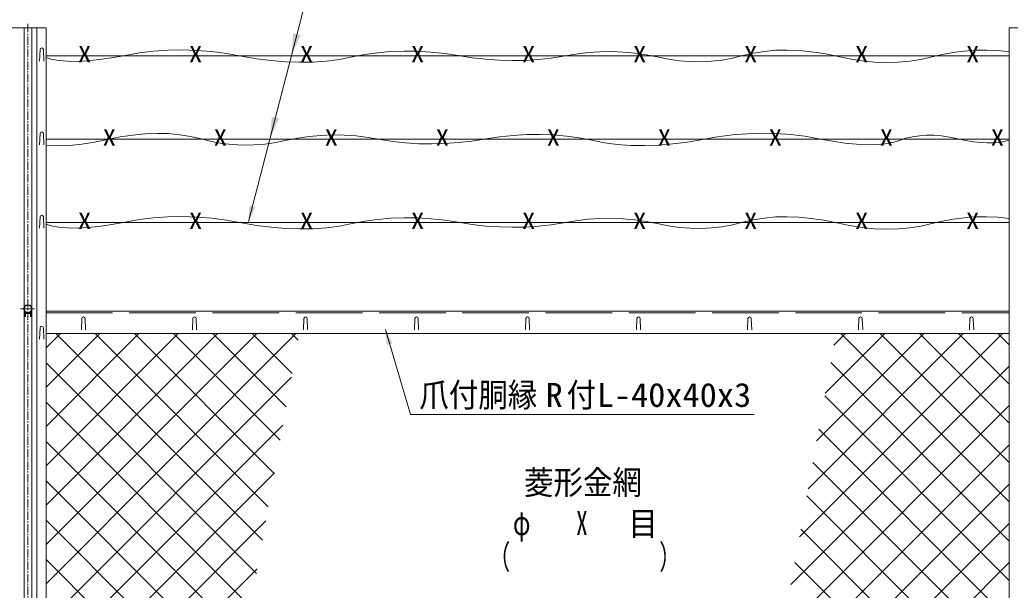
# Model space of a CAD drawing. Units: millimetres, scale not verified. Extents: x -4455 to 4455, y -3150 to 3150.
# Drawn here: x -3322 to -1538, y 635 to 1661 of the extents above; entities that cross this region are included whole.
import ezdxf
from ezdxf.enums import TextEntityAlignment as Align

# ---------------------------------------------------------------- set-up
doc = ezdxf.new("R2010")
doc.units = ezdxf.units.MM
doc.header["$LTSCALE"] = 20
for name, pattern in [('DASHED', [7.5, 6, -1.5]), ('USER1', [2, 1.25, -0.25, 0.25, -0.25]), ('USER4', [1.125, 0.75, -0.125, 0.125, -0.125])]:
    doc.linetypes.add(name, pattern=pattern)
for name, color, linetype, lineweight in [('0-2_1部材', 3, 'Continuous', 18), ('0-3_2網', 4, 'Continuous', 18), ('0-5_6文字', 3, 'Continuous', 18), ('0-7_8部品', 7, 'Continuous', 18), ('0-A_中心線', 1, 'USER1', 18)]:
    doc.layers.add(name, color=color, linetype=linetype, lineweight=lineweight)
doc.styles.add('ＭＳ ゴシック', font='')
doc.styles.get('ＭＳ ゴシック').set_extended_font_data('MS Gothic')

msp = doc.modelspace()

# ---------------------------------------------------------------- linework, layer by layer
at = {"layer": '0-2_1部材', "color": 7}
for p, q in [((-3340.15, 1646.57), (-3275.15, 1646.57)), ((-3275.15, 1646.57), (-3275.15, -318.43)), ((-1540.15, 1646.57), (-1540.15, -318.43)), ((-1540.15, 1646.57), (-1475.15, 1646.57)), ((-3275.15, 1136.57), (-1540.15, 1136.57)), ((-3275.15, 1096.57), (-1540.15, 1096.57))]:
    msp.add_line(p, q, dxfattribs=at)
at = {"layer": '0-2_1部材'}
for p, q in [((-3314.65, 1646.57), (-3314.65, -318.43)), ((-3300.65, 1646.57), (-3300.65, -318.43)), ((-3291.65, 1646.57), (-3291.65, -318.43)), ((-3286.66, 1587.01), (-3285.91, 1607.51)), ((-3279.16, 1587.01), (-3279.91, 1607.51)), ((-3286.66, 1435.95), (-3285.91, 1456.45)), ((-3279.16, 1435.95), (-3279.91, 1456.45)), ((-3286.66, 1285.95), (-3285.91, 1306.45)), ((-3279.16, 1285.95), (-3279.91, 1306.45)), ((-3211.4, 1103.07), (-3210.65, 1123.57)), ((-3203.9, 1103.07), (-3204.65, 1123.57)), ((-3011.4, 1103.07), (-3010.65, 1123.57)), ((-3003.9, 1103.07), (-3004.65, 1123.57)), ((-2811.4, 1103.07), (-2810.65, 1123.57)), ((-2803.9, 1103.07), (-2804.65, 1123.57)), ((-2611.4, 1103.07), (-2610.65, 1123.57)), ((-2603.9, 1103.07), (-2604.65, 1123.57)), ((-2411.4, 1103.07), (-2410.65, 1123.57)), ((-2403.9, 1103.07), (-2404.65, 1123.57)), ((-2211.4, 1103.07), (-2210.65, 1123.57)), ((-2203.9, 1103.07), (-2204.65, 1123.57)), ((-2011.4, 1103.07), (-2010.65, 1123.57)), ((-2003.9, 1103.07), (-2004.65, 1123.57)), ((-1811.4, 1103.07), (-1810.65, 1123.57)), ((-1803.9, 1103.07), (-1804.65, 1123.57)), ((-1611.4, 1103.07), (-1610.65, 1123.57)), ((-1603.9, 1103.07), (-1604.65, 1123.57))]:
    msp.add_line(p, q, dxfattribs=at)
at = {"layer": '0-2_1部材', "color": 1}
for p, q in [((-3275.15, 1596.57), (-1540.15, 1596.57)), ((-1560.69, 1605.73), (-1540.15, 1603.78)), ((-3275.15, 1446.57), (-1540.15, 1446.57)), ((-1560.69, 1305.73), (-1540.15, 1303.78)), ((-3275.15, 1296.57), (-1540.15, 1296.57))]:
    msp.add_line(p, q, dxfattribs=at)
at = {"layer": '0-2_1部材', "color": 1, "linetype": 'DASHED'}
msp.add_line((-3275.15, 1133.57), (-1540.15, 1133.57), dxfattribs=at)
at = {"layer": '0-2_1部材', "color": 1}
for points in [[(-3275.15, 1593.29), (-3265.91, 1590.45), (-3252.11, 1587.93), (-3236.56, 1586.57), (-3219.25, 1586.38), (-3200.18, 1587.35), (-3179.36, 1589.49), (-3156.78, 1592.8), (-3132.45, 1597.28), (-3107.12, 1601.68), (-3081.53, 1604.78), (-3055.7, 1606.58), (-3029.62, 1607.06), (-3003.29, 1606.24), (-2976.71, 1604.12), (-2949.88, 1600.68), (-2922.8, 1595.94), (-2895.89, 1591.2), (-2869.55, 1587.75), (-2843.78, 1585.61), (-2818.59, 1584.76), (-2793.98, 1585.21), (-2769.94, 1586.95), (-2746.48, 1590), (-2723.59, 1594.34), (-2700.82, 1598.75), (-2677.73, 1601.99), (-2654.32, 1604.04), (-2630.58, 1604.93), (-2606.51, 1604.64), (-2582.12, 1603.18), (-2557.41, 1600.55), (-2532.37, 1596.74), (-2507.35, 1592.88), (-2482.72, 1590.1), (-2458.45, 1588.39), (-2434.56, 1587.75), (-2411.05, 1588.19), (-2387.91, 1589.7), (-2365.14, 1592.29)], [(-2365.14, 1592.29), (-2342.75, 1595.94), (-2320.69, 1599.59), (-2298.9, 1602.13), (-2277.38, 1603.58), (-2256.15, 1603.93), (-2235.18, 1603.18), (-2214.49, 1601.34), (-2194.08, 1598.39), (-2173.94, 1594.34), (-2154.02, 1590.36), (-2134.29, 1587.6), (-2114.72, 1586.07), (-2095.33, 1585.76), (-2076.12, 1586.67), (-2057.08, 1588.8), (-2038.21, 1592.16), (-2019.53, 1596.74), (-2000.61, 1601.27), (-1981.07, 1604.46), (-1960.91, 1606.31), (-1940.12, 1606.83), (-1918.7, 1606.01), (-1896.66, 1603.86), (-1874, 1600.37), (-1850.71, 1595.54), (-1827.38, 1590.72), (-1804.61, 1587.23), (-1782.38, 1585.08), (-1760.7, 1584.26), (-1739.58, 1584.78), (-1719, 1586.63), (-1698.97, 1589.82), (-1679.5, 1594.34), (-1660.19, 1598.99), (-1640.69, 1602.53), (-1620.99, 1604.98), (-1601.09, 1606.33), (-1580.99, 1606.58), (-1560.69, 1605.73)], [(-3118.64, 1453.86), (-3141.3, 1450.37), (-3164.59, 1445.54), (-3187.92, 1440.72), (-3210.7, 1437.23), (-3232.92, 1435.08), (-3254.6, 1434.26), (-3275.15, 1434.76)], [(-2268.83, 1440), (-2291.72, 1444.34), (-2314.48, 1448.75), (-2337.57, 1451.99), (-2360.99, 1454.04), (-2384.73, 1454.93), (-2408.79, 1454.64), (-2433.18, 1453.18), (-2457.89, 1450.55), (-2482.93, 1446.74), (-2507.95, 1442.88), (-2532.59, 1440.1), (-2556.85, 1438.39), (-2580.74, 1437.75), (-2604.26, 1438.19), (-2627.4, 1439.7), (-2650.16, 1442.29), (-2672.55, 1445.94), (-2694.62, 1449.59), (-2716.4, 1452.13), (-2737.92, 1453.58), (-2759.16, 1453.93), (-2780.12, 1453.18), (-2800.81, 1451.34), (-2821.23, 1448.39), (-2841.37, 1444.34), (-2861.28, 1440.36), (-2881.02, 1437.6), (-2900.58, 1436.07), (-2919.97, 1435.76), (-2939.19, 1436.67), (-2958.23, 1438.8), (-2977.09, 1442.16), (-2995.78, 1446.74), (-3014.69, 1451.27), (-3034.23, 1454.46), (-3054.4, 1456.31), (-3075.19, 1456.83), (-3096.6, 1456.01), (-3118.64, 1453.86)], [(-1540.15, 1444.82), (-1548.92, 1442.26), (-1558.31, 1440.56), (-1568.57, 1439.66), (-1579.68, 1439.56), (-1591.66, 1440.27), (-1604.5, 1441.78), (-1618.19, 1444.09), (-1632.75, 1447.2), (-1647.5, 1450.23), (-1661.77, 1452.28), (-1675.56, 1453.36), (-1688.88, 1453.46), (-1701.71, 1452.59), (-1714.07, 1450.75), (-1725.95, 1447.93), (-1737.36, 1444.15), (-1749.4, 1440.45), (-1763.2, 1437.93), (-1778.75, 1436.57), (-1796.06, 1436.38), (-1815.12, 1437.35), (-1835.94, 1439.49), (-1858.52, 1442.8), (-1882.85, 1447.28), (-1908.19, 1451.68), (-1933.77, 1454.78), (-1959.6, 1456.58), (-1985.68, 1457.06), (-2012.01, 1456.24), (-2038.59, 1454.12), (-2065.42, 1450.68), (-2092.5, 1445.94), (-2119.42, 1441.2), (-2145.76, 1437.75), (-2171.52, 1435.61), (-2196.71, 1434.76), (-2221.32, 1435.21), (-2245.36, 1436.95), (-2268.83, 1440)], [(-3275.15, 1293.29), (-3265.91, 1290.45), (-3252.11, 1287.93), (-3236.56, 1286.57), (-3219.25, 1286.38), (-3200.18, 1287.35), (-3179.36, 1289.49), (-3156.78, 1292.8), (-3132.45, 1297.28), (-3107.12, 1301.68), (-3081.53, 1304.78), (-3055.7, 1306.58), (-3029.62, 1307.06), (-3003.29, 1306.24), (-2976.71, 1304.12), (-2949.88, 1300.68), (-2922.8, 1295.94), (-2895.89, 1291.2), (-2869.55, 1287.75), (-2843.78, 1285.61), (-2818.59, 1284.76), (-2793.98, 1285.21), (-2769.94, 1286.95), (-2746.48, 1290), (-2723.59, 1294.34), (-2700.82, 1298.75), (-2677.73, 1301.99), (-2654.32, 1304.04), (-2630.58, 1304.93), (-2606.51, 1304.64), (-2582.12, 1303.18), (-2557.41, 1300.55), (-2532.37, 1296.74), (-2507.35, 1292.88), (-2482.72, 1290.1), (-2458.45, 1288.39), (-2434.56, 1287.75), (-2411.05, 1288.19), (-2387.91, 1289.7), (-2365.14, 1292.29)], [(-2365.14, 1292.29), (-2342.75, 1295.94), (-2320.69, 1299.59), (-2298.9, 1302.13), (-2277.38, 1303.58), (-2256.15, 1303.93), (-2235.18, 1303.18), (-2214.49, 1301.34), (-2194.08, 1298.39), (-2173.94, 1294.34), (-2154.02, 1290.36), (-2134.29, 1287.6), (-2114.72, 1286.07), (-2095.33, 1285.76), (-2076.12, 1286.67), (-2057.08, 1288.8), (-2038.21, 1292.16), (-2019.53, 1296.74), (-2000.61, 1301.27), (-1981.07, 1304.46), (-1960.91, 1306.31), (-1940.12, 1306.83), (-1918.7, 1306.01), (-1896.66, 1303.86), (-1874, 1300.37), (-1850.71, 1295.54), (-1827.38, 1290.72), (-1804.61, 1287.23), (-1782.38, 1285.08), (-1760.7, 1284.26), (-1739.58, 1284.78), (-1719, 1286.63), (-1698.97, 1289.82), (-1679.5, 1294.34), (-1660.19, 1298.99), (-1640.69, 1302.53), (-1620.99, 1304.98), (-1601.09, 1306.33), (-1580.99, 1306.58), (-1560.69, 1305.73)]]:
    msp.add_lwpolyline(points, dxfattribs=at)
at = {"layer": '0-2_1部材'}
for centre in [(-3282.91, 1607.51), (-3282.91, 1456.45), (-3282.91, 1306.45), (-3207.65, 1123.57), (-3007.65, 1123.57), (-2807.65, 1123.57), (-2607.65, 1123.57), (-2407.65, 1123.57), (-2207.65, 1123.57), (-2007.65, 1123.57), (-1807.65, 1123.57), (-1607.65, 1123.57)]:
    msp.add_arc(centre, 3, 0, 180, dxfattribs=at)
at = {"layer": '0-3_2網'}
for p, q in [((-3275.15, 1070.53), (-3249.12, 1096.57)), ((-3275.15, 999.82), (-3178.41, 1096.57)), ((-3275.15, 929.11), (-3107.7, 1096.57)), ((-3275.15, 858.4), (-3036.99, 1096.57)), ((-3275.15, 787.69), (-2966.27, 1096.57)), ((-3275.15, 716.98), (-2895.56, 1096.57)), ((-3275.15, 646.27), (-2824.85, 1096.57)), ((-2885.44, 724.61), (-3257.4, 1096.57)), ((-2874.69, 784.57), (-3186.69, 1096.57)), ((-2863.94, 844.53), (-3115.98, 1096.57)), ((-2853.19, 904.49), (-3045.27, 1096.57)), ((-2842.44, 964.45), (-2974.56, 1096.57)), ((-2831.68, 1024.41), (-2903.85, 1096.57)), ((-2820.93, 1084.36), (-2833.14, 1096.57)), ((-1917.76, 730.87), (-1552.06, 1096.57)), ((-1902.31, 817.03), (-1622.77, 1096.57)), ((-1886.86, 903.19), (-1693.48, 1096.57)), ((-1871.41, 989.35), (-1764.19, 1096.57)), ((-1855.96, 1075.51), (-1834.9, 1096.57)), ((-1540.15, 793.53), (-1843.19, 1096.57)), ((-1540.15, 864.24), (-1772.48, 1096.57)), ((-1540.15, 934.95), (-1701.76, 1096.57)), ((-1540.15, 1005.67), (-1631.05, 1096.57)), ((-1540.15, 1076.38), (-1560.34, 1096.57)), ((-2896.19, 664.65), (-3275.15, 1043.61)), ((-1933.21, 644.71), (-1540.15, 1037.77)), ((-1540.15, 722.82), (-1861.57, 1044.24)), ((-3275.15, 575.56), (-2832.86, 1017.85)), ((-1540.15, 652.11), (-1872.32, 984.28)), ((-2906.95, 604.69), (-3275.15, 972.9)), ((-1948.66, 558.55), (-1540.15, 967.06)), ((-3228.43, 551.57), (-2848.31, 931.69)), ((-1540.15, 581.4), (-1883.07, 924.32)), ((-2924.53, 551.57), (-3275.15, 902.19)), ((-1884.93, 551.57), (-1540.15, 896.34)), ((-3157.72, 551.57), (-2863.76, 845.53)), ((-2995.24, 551.57), (-3275.15, 831.48)), ((-1814.22, 551.57), (-1540.15, 825.63)), ((-1651.74, 551.57), (-1904.57, 804.4)), ((-3065.95, 551.57), (-3275.15, 760.77)), ((-3087.01, 551.57), (-2879.21, 759.37)), ((-1743.51, 551.57), (-1540.15, 754.92)), ((-1722.45, 551.57), (-1915.32, 744.44)), ((-3136.66, 551.57), (-3275.15, 690.06)), ((-1793.16, 551.57), (-1926.08, 684.48)), ((-1672.8, 551.57), (-1540.15, 684.21)), ((-3016.3, 551.57), (-2894.66, 673.21))]:
    msp.add_line(p, q, dxfattribs=at)
msp.add_lwpolyline([(-1540.15, 510.69), (-1581.03, 551.57), (-1893.82, 864.36)], dxfattribs=at)
at = {"layer": '0-5_6文字', "color": 7}
for points in [[(-2061.2, 1708.5), (-2804.26, 1708.5), (-2910.2, 1298.5)], [(-1999.14, 950.54), (-2618.51, 950.54), (-2663.86, 1103.79)]]:
    msp.add_lwpolyline(points, dxfattribs=at)
at = {"layer": '0-5_6文字', "color": 1}
for points in [[(-2816.72, 1633.63), (-2829.63, 1636.96), (-2833.18, 1596.57)], [(-2855.48, 1483.63), (-2868.39, 1486.96), (-2871.94, 1446.57)]]:
    msp.add_solid(points, dxfattribs=at)
at = {"layer": '0-5_6文字', "color": 7}
for points in [[(-2910.7, 1296.57), (-2908.24, 1326.92), (-2898.15, 1324.31)], [(-2664.43, 1105.7), (-2650.92, 1078.42), (-2660.91, 1075.46)]]:
    msp.add_solid(points, dxfattribs=at)
at = {"layer": '0-7_8部品', "color": 1, "linetype": 'USER1'}
msp.add_line((-3321.08, 1141.02), (-3294.2, 1141.02), dxfattribs=at)
at = {"layer": '0-7_8部品'}
for p, q in [((-3313.9, 1138.26), (-3313.9, 1127.34)), ((-3313.08, 1136.84), (-3313.9, 1136.84)), ((-3311.9, 1132.34), (-3313.9, 1132.34)), ((-3311.9, 1132.57), (-3303.4, 1132.57)), ((-3303.4, 1134.8), (-3303.4, 1127.34)), ((-3303.4, 1132.34), (-3301.4, 1132.34)), ((-3303.4, 1127.34), (-3301.4, 1127.34)), ((-3302.23, 1136.84), (-3301.4, 1136.84)), ((-3301.4, 1138.26), (-3301.4, 1127.34)), ((-3286.63, 1086.41), (-3285.88, 1106.91)), ((-3279.13, 1086.41), (-3279.88, 1106.91))]:
    msp.add_line(p, q, dxfattribs=at)
at = {"layer": '0-7_8部品', "color": 3}
msp.add_lwpolyline([(-3299.81, 1141.02), (-3303.73, 1147.81), (-3311.57, 1147.81), (-3315.49, 1141.02), (-3311.57, 1134.23), (-3303.73, 1134.23)], close=True, dxfattribs=at)
at = {"layer": '0-7_8部品'}
msp.add_lwpolyline([(-3311.9, 1134.8), (-3311.9, 1127.34), (-3313.9, 1127.34)], dxfattribs=at)
at = {"layer": '0-7_8部品', "color": 3}
msp.add_circle((-3307.65, 1141.02), 6.8, dxfattribs=at)
at = {"layer": '0-7_8部品'}
msp.add_arc((-3282.88, 1106.91), 3, 0, 180, dxfattribs=at)
at = {"layer": '0-A_中心線', "linetype": 'USER4'}
msp.add_line((-3307.65, 1653.7), (-3307.65, -360.67), dxfattribs=at)

# ---------------------------------------------------------------- texts
at = {"layer": '0-2_1部材', "color": 1, "style": 'ＭＳ ゴシック', "width": 1.2}
for p in [(-3217.48, 1576.29), (-3017.48, 1576.29), (-2817.48, 1576.29), (-2617.48, 1576.29), (-2417.48, 1576.29), (-2217.48, 1576.29), (-2017.48, 1576.29), (-1817.48, 1576.29), (-1617.48, 1576.29), (-3172.96, 1426.29), (-2972.96, 1426.29), (-2772.96, 1426.29), (-2572.96, 1426.29), (-2372.96, 1426.29), (-2172.96, 1426.29), (-1972.96, 1426.29), (-1772.96, 1426.29), (-1572.96, 1426.29), (-3217.48, 1276.29), (-3017.48, 1276.29), (-2817.48, 1276.29), (-2617.48, 1276.29), (-2417.48, 1276.29), (-2217.48, 1276.29), (-2017.48, 1276.29), (-1817.48, 1276.29), (-1617.48, 1276.29)]:
    msp.add_text('X', height=28.89, dxfattribs=at).set_placement(p, align=Align.BOTTOM_LEFT)
at = {"layer": '0-5_6文字', "style": 'ＭＳ ゴシック'}
for s, height, width, p in [('爪付胴縁  付', 43.26, 0.9, (-2602.57, 951.46)), ('R', 43.26, 1.05, (-2375.15, 951.46)), ('L-40x40x3', 43.26, 1.05, (-2282.95, 951.46)), ('菱形金網', 43.26, 0.9, (-2414.02, 793.97)), ('φ    X', 43.3, 0.7, (-2433.84, 720.78)), ('目', 43.26, 0.9, (-2226.08, 720.21)), ('（\u3000\u3000\u3000 \u3000 \u3000\u3000）', 43.3, 0.65, (-2477.3, 659.63))]:
    msp.add_text(s, height=height, dxfattribs=dict(at, width=width)).set_placement(p, align=Align.BOTTOM_LEFT)

doc.saveas('drawing.dxf')
